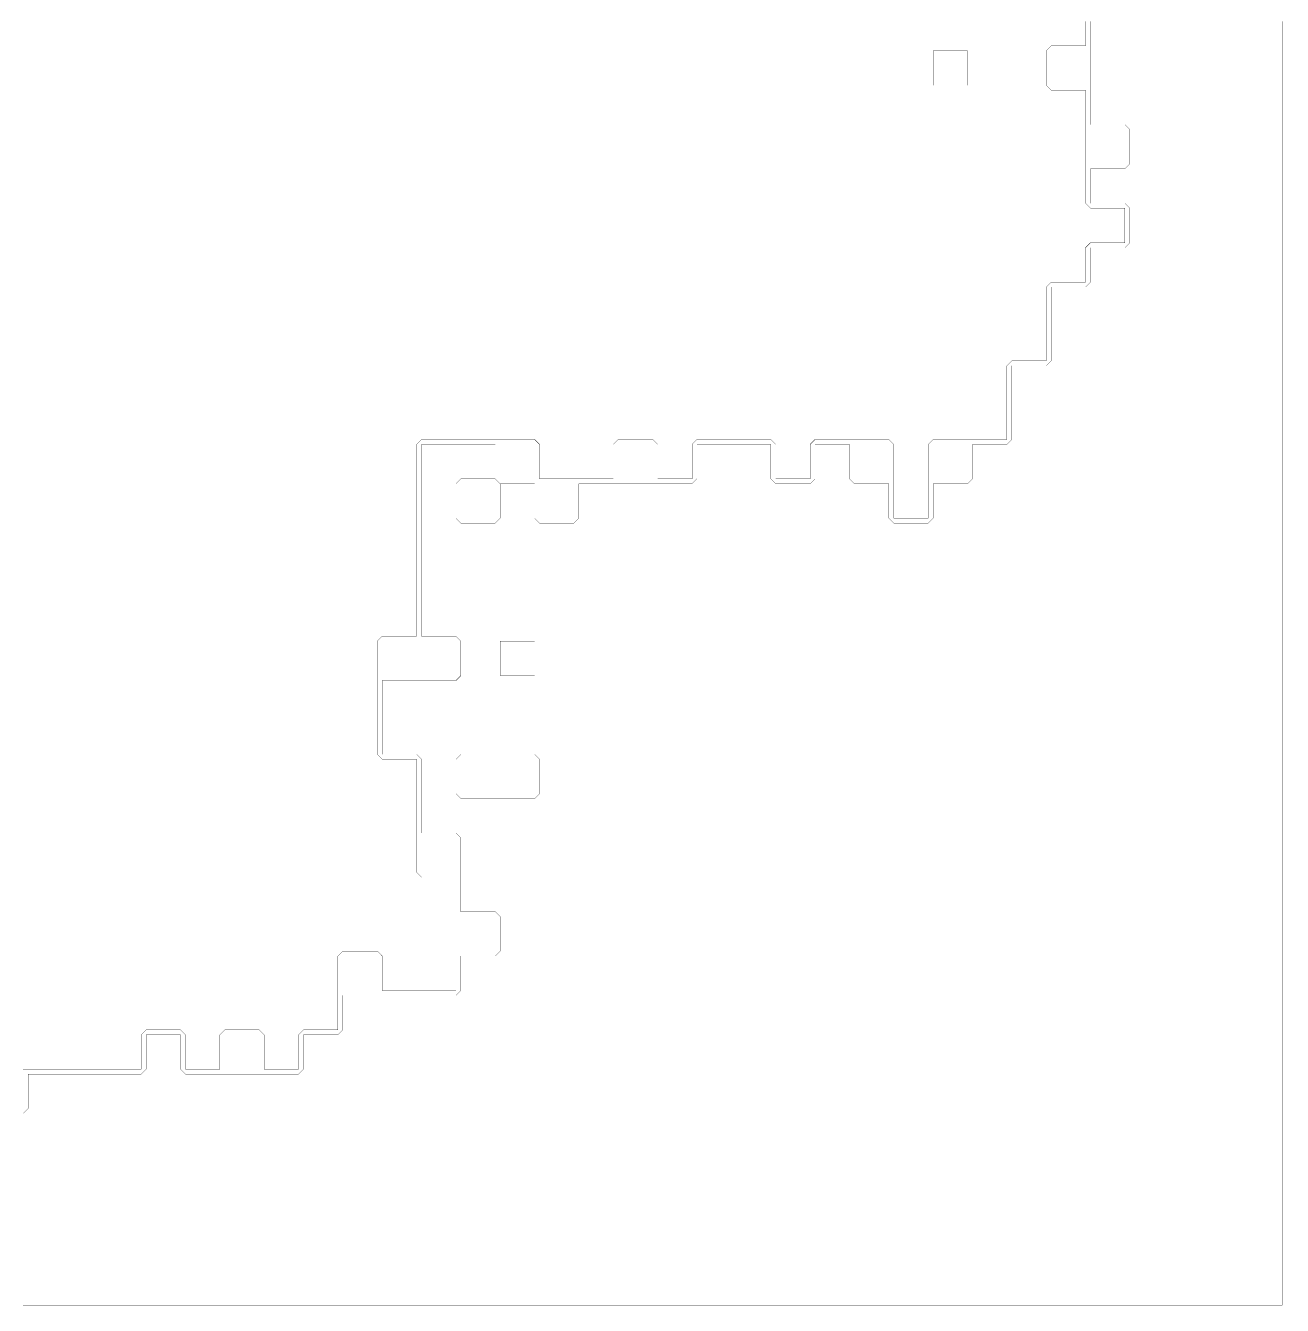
# Model space of a CAD drawing. Header units: metres. Extents: x 0 to 4990, y -4990 to 0.
# Drawn here: x 2495 to 4990, y -4990 to -2450 of the extents above; entities that cross this region are included whole.
import ezdxf

# ---------------------------------------------------------------- set-up
doc = ezdxf.new("R2010")
doc.units = ezdxf.units.M
for name, color, linetype in [('conductor', 1, 'Continuous'), ('dielectric', 8, 'Continuous'), ('substrate', 5, 'Continuous')]:
    doc.layers.add(name, color=color, linetype=linetype)

msp = doc.modelspace()

# ---------------------------------------------------------------- linework, layer by layer
at = {"layer": 'conductor', "const_width": 0.5}
msp.add_lwpolyline([(2490.234375, -4521.484375), (2500, -4521.484375), (2509.765625, -4521.484375), (2519.53125, -4521.484375), (2529.296875, -4521.484375), (2539.0625, -4521.484375), (2548.828125, -4521.484375), (2558.59375, -4521.484375), (2568.359375, -4521.484375), (2578.125, -4521.484375), (2587.890625, -4521.484375), (2597.65625, -4521.484375), (2607.421875, -4521.484375), (2617.1875, -4521.484375), (2626.953125, -4521.484375), (2636.71875, -4521.484375), (2646.484375, -4521.484375), (2656.25, -4521.484375), (2666.015625, -4521.484375), (2675.78125, -4521.484375), (2685.546875, -4521.484375), (2695.3125, -4521.484375), (2705.078125, -4521.484375), (2714.84375, -4521.484375), (2724.609375, -4521.484375), (2724.609375, -4511.71875), (2724.609375, -4501.953125), (2724.609375, -4492.1875), (2724.609375, -4482.421875), (2724.609375, -4472.65625), (2724.609375, -4462.890625), (2724.609375, -4453.125), (2734.375, -4443.359375), (2744.140625, -4443.359375), (2753.90625, -4443.359375), (2763.671875, -4443.359375), (2773.4375, -4443.359375), (2783.203125, -4443.359375), (2792.96875, -4443.359375), (2802.734375, -4443.359375), (2812.5, -4453.125), (2812.5, -4462.890625), (2812.5, -4472.65625), (2812.5, -4482.421875), (2812.5, -4492.1875), (2812.5, -4501.953125), (2812.5, -4511.71875), (2812.5, -4521.484375), (2822.265625, -4521.484375), (2832.03125, -4521.484375), (2841.796875, -4521.484375), (2851.5625, -4521.484375), (2861.328125, -4521.484375), (2871.09375, -4521.484375), (2880.859375, -4521.484375), (2880.859375, -4511.71875), (2880.859375, -4501.953125), (2880.859375, -4492.1875), (2880.859375, -4482.421875), (2880.859375, -4472.65625), (2880.859375, -4462.890625), (2880.859375, -4453.125), (2890.625, -4443.359375), (2900.390625, -4443.359375), (2910.15625, -4443.359375), (2919.921875, -4443.359375), (2929.6875, -4443.359375), (2939.453125, -4443.359375), (2949.21875, -4443.359375), (2958.984375, -4443.359375), (2968.75, -4453.125), (2968.75, -4462.890625), (2968.75, -4472.65625), (2968.75, -4482.421875), (2968.75, -4492.1875), (2968.75, -4501.953125), (2968.75, -4511.71875), (2968.75, -4521.484375), (2978.515625, -4521.484375), (2988.28125, -4521.484375), (2998.046875, -4521.484375), (3007.8125, -4521.484375), (3017.578125, -4521.484375), (3027.34375, -4521.484375), (3037.109375, -4521.484375), (3037.109375, -4511.71875), (3037.109375, -4501.953125), (3037.109375, -4492.1875), (3037.109375, -4482.421875), (3037.109375, -4472.65625), (3037.109375, -4462.890625), (3037.109375, -4453.125), (3046.875, -4443.359375), (3056.640625, -4443.359375), (3066.40625, -4443.359375), (3076.171875, -4443.359375), (3085.9375, -4443.359375), (3095.703125, -4443.359375), (3105.46875, -4443.359375), (3115.234375, -4443.359375), (3115.234375, -4433.59375), (3115.234375, -4423.828125), (3115.234375, -4414.0625), (3115.234375, -4404.296875), (3115.234375, -4394.53125), (3115.234375, -4384.765625), (3115.234375, -4375), (3115.234375, -4365.234375), (3115.234375, -4355.46875), (3115.234375, -4345.703125), (3115.234375, -4335.9375), (3115.234375, -4326.171875), (3115.234375, -4316.40625), (3115.234375, -4306.640625), (3115.234375, -4296.875), (3125, -4287.109375), (3134.765625, -4287.109375), (3144.53125, -4287.109375), (3154.296875, -4287.109375), (3164.0625, -4287.109375), (3173.828125, -4287.109375), (3183.59375, -4287.109375), (3193.359375, -4287.109375), (3203.125, -4296.875), (3203.125, -4306.640625), (3203.125, -4316.40625), (3203.125, -4326.171875), (3203.125, -4335.9375), (3203.125, -4345.703125), (3203.125, -4355.46875), (3203.125, -4365.234375), (3212.890625, -4365.234375), (3222.65625, -4365.234375), (3232.421875, -4365.234375), (3242.1875, -4365.234375), (3251.953125, -4365.234375), (3261.71875, -4365.234375), (3271.484375, -4365.234375), (3281.25, -4365.234375), (3291.015625, -4365.234375), (3300.78125, -4365.234375), (3310.546875, -4365.234375), (3320.3125, -4365.234375), (3330.078125, -4365.234375), (3339.84375, -4365.234375), (3349.609375, -4365.234375), (3349.609375, -4355.46875), (3349.609375, -4345.703125), (3349.609375, -4335.9375), (3349.609375, -4326.171875), (3349.609375, -4316.40625), (3349.609375, -4306.640625), (3349.609375, -4296.875), (3349.609375, -4287.109375), (3349.609375, -4277.34375), (3349.609375, -4267.578125), (3349.609375, -4257.8125), (3349.609375, -4248.046875), (3349.609375, -4238.28125), (3349.609375, -4228.515625), (3349.609375, -4218.75), (3349.609375, -4208.984375), (3349.609375, -4199.21875), (3349.609375, -4189.453125), (3349.609375, -4179.6875), (3349.609375, -4169.921875), (3349.609375, -4160.15625), (3349.609375, -4150.390625), (3349.609375, -4140.625), (3339.84375, -4140.625), (3330.078125, -4140.625), (3320.3125, -4140.625), (3310.546875, -4140.625), (3300.78125, -4140.625), (3291.015625, -4140.625), (3281.25, -4140.625), (3271.484375, -4130.859375), (3271.484375, -4121.09375), (3271.484375, -4111.328125), (3271.484375, -4101.5625), (3271.484375, -4091.796875), (3271.484375, -4082.03125), (3271.484375, -4072.265625), (3271.484375, -4062.5), (3271.484375, -4052.734375), (3271.484375, -4042.96875), (3271.484375, -4033.203125), (3271.484375, -4023.4375), (3271.484375, -4013.671875), (3271.484375, -4003.90625), (3271.484375, -3994.140625), (3271.484375, -3984.375), (3271.484375, -3974.609375), (3271.484375, -3964.84375), (3271.484375, -3955.078125), (3271.484375, -3945.3125), (3271.484375, -3935.546875), (3271.484375, -3925.78125), (3271.484375, -3916.015625), (3271.484375, -3906.25), (3261.71875, -3906.25), (3251.953125, -3906.25), (3242.1875, -3906.25), (3232.421875, -3906.25), (3222.65625, -3906.25), (3212.890625, -3906.25), (3203.125, -3906.25), (3193.359375, -3896.484375), (3193.359375, -3886.71875), (3193.359375, -3876.953125), (3193.359375, -3867.1875), (3193.359375, -3857.421875), (3193.359375, -3847.65625), (3193.359375, -3837.890625), (3193.359375, -3828.125), (3193.359375, -3818.359375), (3193.359375, -3808.59375), (3193.359375, -3798.828125), (3193.359375, -3789.0625), (3193.359375, -3779.296875), (3193.359375, -3769.53125), (3193.359375, -3759.765625), (3193.359375, -3750), (3193.359375, -3740.234375), (3193.359375, -3730.46875), (3193.359375, -3720.703125), (3193.359375, -3710.9375), (3193.359375, -3701.171875), (3193.359375, -3691.40625), (3193.359375, -3681.640625), (3193.359375, -3671.875), (3203.125, -3662.109375), (3212.890625, -3662.109375), (3222.65625, -3662.109375), (3232.421875, -3662.109375), (3242.1875, -3662.109375), (3251.953125, -3662.109375), (3261.71875, -3662.109375), (3271.484375, -3662.109375), (3271.484375, -3652.34375), (3271.484375, -3642.578125), (3271.484375, -3632.8125), (3271.484375, -3623.046875), (3271.484375, -3613.28125), (3271.484375, -3603.515625), (3271.484375, -3593.75), (3271.484375, -3583.984375), (3271.484375, -3574.21875), (3271.484375, -3564.453125), (3271.484375, -3554.6875), (3271.484375, -3544.921875), (3271.484375, -3535.15625), (3271.484375, -3525.390625), (3271.484375, -3515.625), (3271.484375, -3505.859375), (3271.484375, -3496.09375), (3271.484375, -3486.328125), (3271.484375, -3476.5625), (3271.484375, -3466.796875), (3271.484375, -3457.03125), (3271.484375, -3447.265625), (3271.484375, -3437.5), (3271.484375, -3427.734375), (3271.484375, -3417.96875), (3271.484375, -3408.203125), (3271.484375, -3398.4375), (3271.484375, -3388.671875), (3271.484375, -3378.90625), (3271.484375, -3369.140625), (3271.484375, -3359.375), (3271.484375, -3349.609375), (3271.484375, -3339.84375), (3271.484375, -3330.078125), (3271.484375, -3320.3125), (3271.484375, -3310.546875), (3271.484375, -3300.78125), (3271.484375, -3291.015625), (3271.484375, -3281.25), (3281.25, -3271.484375), (3291.015625, -3271.484375), (3300.78125, -3271.484375), (3310.546875, -3271.484375), (3320.3125, -3271.484375), (3330.078125, -3271.484375), (3339.84375, -3271.484375), (3349.609375, -3271.484375), (3359.375, -3271.484375), (3369.140625, -3271.484375), (3378.90625, -3271.484375), (3388.671875, -3271.484375), (3398.4375, -3271.484375), (3408.203125, -3271.484375), (3417.96875, -3271.484375), (3427.734375, -3271.484375), (3437.5, -3271.484375), (3447.265625, -3271.484375), (3457.03125, -3271.484375), (3466.796875, -3271.484375), (3476.5625, -3271.484375), (3486.328125, -3271.484375), (3496.09375, -3271.484375), (3505.859375, -3271.484375), (3515.625, -3281.25), (3515.625, -3291.015625), (3515.625, -3300.78125), (3515.625, -3310.546875), (3515.625, -3320.3125), (3515.625, -3330.078125), (3515.625, -3339.84375), (3515.625, -3349.609375), (3525.390625, -3349.609375), (3535.15625, -3349.609375), (3544.921875, -3349.609375), (3554.6875, -3349.609375), (3564.453125, -3349.609375), (3574.21875, -3349.609375), (3583.984375, -3349.609375), (3593.75, -3349.609375), (3603.515625, -3349.609375), (3613.28125, -3349.609375), (3623.046875, -3349.609375), (3632.8125, -3349.609375), (3642.578125, -3349.609375), (3652.34375, -3349.609375), (3662.109375, -3349.609375), (3662.109375, -3339.84375), (3662.109375, -3330.078125), (3662.109375, -3320.3125), (3662.109375, -3310.546875), (3662.109375, -3300.78125), (3662.109375, -3291.015625), (3662.109375, -3281.25), (3671.875, -3271.484375), (3681.640625, -3271.484375), (3691.40625, -3271.484375), (3701.171875, -3271.484375), (3710.9375, -3271.484375), (3720.703125, -3271.484375), (3730.46875, -3271.484375), (3740.234375, -3271.484375), (3750, -3281.25), (3750, -3291.015625), (3750, -3300.78125), (3750, -3310.546875), (3750, -3320.3125), (3750, -3330.078125), (3750, -3339.84375), (3750, -3349.609375), (3759.765625, -3349.609375), (3769.53125, -3349.609375), (3779.296875, -3349.609375), (3789.0625, -3349.609375), (3798.828125, -3349.609375), (3808.59375, -3349.609375), (3818.359375, -3349.609375), (3818.359375, -3339.84375), (3818.359375, -3330.078125), (3818.359375, -3320.3125), (3818.359375, -3310.546875), (3818.359375, -3300.78125), (3818.359375, -3291.015625), (3818.359375, -3281.25), (3828.125, -3271.484375), (3837.890625, -3271.484375), (3847.65625, -3271.484375), (3857.421875, -3271.484375), (3867.1875, -3271.484375), (3876.953125, -3271.484375), (3886.71875, -3271.484375), (3896.484375, -3271.484375), (3906.25, -3271.484375), (3916.015625, -3271.484375), (3925.78125, -3271.484375), (3935.546875, -3271.484375), (3945.3125, -3271.484375), (3955.078125, -3271.484375), (3964.84375, -3271.484375), (3974.609375, -3271.484375), (3984.375, -3281.25), (3984.375, -3291.015625), (3984.375, -3300.78125), (3984.375, -3310.546875), (3984.375, -3320.3125), (3984.375, -3330.078125), (3984.375, -3339.84375), (3984.375, -3349.609375), (3994.140625, -3349.609375), (4003.90625, -3349.609375), (4013.671875, -3349.609375), (4023.4375, -3349.609375), (4033.203125, -3349.609375), (4042.96875, -3349.609375), (4052.734375, -3349.609375), (4052.734375, -3339.84375), (4052.734375, -3330.078125), (4052.734375, -3320.3125), (4052.734375, -3310.546875), (4052.734375, -3300.78125), (4052.734375, -3291.015625), (4052.734375, -3281.25), (4062.5, -3271.484375), (4072.265625, -3271.484375), (4082.03125, -3271.484375), (4091.796875, -3271.484375), (4101.5625, -3271.484375), (4111.328125, -3271.484375), (4121.09375, -3271.484375), (4130.859375, -3271.484375), (4140.625, -3271.484375), (4150.390625, -3271.484375), (4160.15625, -3271.484375), (4169.921875, -3271.484375), (4179.6875, -3271.484375), (4189.453125, -3271.484375), (4199.21875, -3271.484375), (4208.984375, -3271.484375), (4218.75, -3281.25), (4218.75, -3291.015625), (4218.75, -3300.78125), (4218.75, -3310.546875), (4218.75, -3320.3125), (4218.75, -3330.078125), (4218.75, -3339.84375), (4218.75, -3349.609375), (4218.75, -3359.375), (4218.75, -3369.140625), (4218.75, -3378.90625), (4218.75, -3388.671875), (4218.75, -3398.4375), (4218.75, -3408.203125), (4218.75, -3417.96875), (4218.75, -3427.734375), (4228.515625, -3427.734375), (4238.28125, -3427.734375), (4248.046875, -3427.734375), (4257.8125, -3427.734375), (4267.578125, -3427.734375), (4277.34375, -3427.734375), (4287.109375, -3427.734375), (4287.109375, -3417.96875), (4287.109375, -3408.203125), (4287.109375, -3398.4375), (4287.109375, -3388.671875), (4287.109375, -3378.90625), (4287.109375, -3369.140625), (4287.109375, -3359.375), (4287.109375, -3349.609375), (4287.109375, -3339.84375), (4287.109375, -3330.078125), (4287.109375, -3320.3125), (4287.109375, -3310.546875), (4287.109375, -3300.78125), (4287.109375, -3291.015625), (4287.109375, -3281.25), (4296.875, -3271.484375), (4306.640625, -3271.484375), (4316.40625, -3271.484375), (4326.171875, -3271.484375), (4335.9375, -3271.484375), (4345.703125, -3271.484375), (4355.46875, -3271.484375), (4365.234375, -3271.484375), (4375, -3271.484375), (4384.765625, -3271.484375), (4394.53125, -3271.484375), (4404.296875, -3271.484375), (4414.0625, -3271.484375), (4423.828125, -3271.484375), (4433.59375, -3271.484375), (4443.359375, -3271.484375), (4443.359375, -3261.71875), (4443.359375, -3251.953125), (4443.359375, -3242.1875), (4443.359375, -3232.421875), (4443.359375, -3222.65625), (4443.359375, -3212.890625), (4443.359375, -3203.125), (4443.359375, -3193.359375), (4443.359375, -3183.59375), (4443.359375, -3173.828125), (4443.359375, -3164.0625), (4443.359375, -3154.296875), (4443.359375, -3144.53125), (4443.359375, -3134.765625), (4443.359375, -3125), (4453.125, -3115.234375), (4462.890625, -3115.234375), (4472.65625, -3115.234375), (4482.421875, -3115.234375), (4492.1875, -3115.234375), (4501.953125, -3115.234375), (4511.71875, -3115.234375), (4521.484375, -3115.234375), (4521.484375, -3105.46875), (4521.484375, -3095.703125), (4521.484375, -3085.9375), (4521.484375, -3076.171875), (4521.484375, -3066.40625), (4521.484375, -3056.640625), (4521.484375, -3046.875), (4521.484375, -3037.109375), (4521.484375, -3027.34375), (4521.484375, -3017.578125), (4521.484375, -3007.8125), (4521.484375, -2998.046875), (4521.484375, -2988.28125), (4521.484375, -2978.515625), (4521.484375, -2968.75), (4531.25, -2958.984375), (4541.015625, -2958.984375), (4550.78125, -2958.984375), (4560.546875, -2958.984375), (4570.3125, -2958.984375), (4580.078125, -2958.984375), (4589.84375, -2958.984375), (4599.609375, -2958.984375), (4599.609375, -2949.21875), (4599.609375, -2939.453125), (4599.609375, -2929.6875), (4599.609375, -2919.921875), (4599.609375, -2910.15625), (4599.609375, -2900.390625), (4599.609375, -2890.625), (4609.375, -2880.859375), (4619.140625, -2880.859375), (4628.90625, -2880.859375), (4638.671875, -2880.859375), (4648.4375, -2880.859375), (4658.203125, -2880.859375), (4667.96875, -2880.859375), (4677.734375, -2880.859375), (4677.734375, -2871.09375), (4677.734375, -2861.328125), (4677.734375, -2851.5625), (4677.734375, -2841.796875), (4677.734375, -2832.03125), (4677.734375, -2822.265625), (4677.734375, -2812.5), (4667.96875, -2812.5), (4658.203125, -2812.5), (4648.4375, -2812.5), (4638.671875, -2812.5), (4628.90625, -2812.5), (4619.140625, -2812.5), (4609.375, -2812.5), (4599.609375, -2802.734375), (4599.609375, -2792.96875), (4599.609375, -2783.203125), (4599.609375, -2773.4375), (4599.609375, -2763.671875), (4599.609375, -2753.90625), (4599.609375, -2744.140625), (4599.609375, -2734.375), (4599.609375, -2724.609375), (4599.609375, -2714.84375), (4599.609375, -2705.078125), (4599.609375, -2695.3125), (4599.609375, -2685.546875), (4599.609375, -2675.78125), (4599.609375, -2666.015625), (4599.609375, -2656.25), (4599.609375, -2646.484375), (4599.609375, -2636.71875), (4599.609375, -2626.953125), (4599.609375, -2617.1875), (4599.609375, -2607.421875), (4599.609375, -2597.65625), (4599.609375, -2587.890625), (4599.609375, -2578.125), (4589.84375, -2578.125), (4580.078125, -2578.125), (4570.3125, -2578.125), (4560.546875, -2578.125), (4550.78125, -2578.125), (4541.015625, -2578.125), (4531.25, -2578.125), (4521.484375, -2568.359375), (4521.484375, -2558.59375), (4521.484375, -2548.828125), (4521.484375, -2539.0625), (4521.484375, -2529.296875), (4521.484375, -2519.53125), (4521.484375, -2509.765625), (4521.484375, -2500), (4531.25, -2490.234375), (4541.015625, -2490.234375), (4550.78125, -2490.234375), (4560.546875, -2490.234375), (4570.3125, -2490.234375), (4580.078125, -2490.234375), (4589.84375, -2490.234375), (4599.609375, -2490.234375), (4599.609375, -2480.46875), (4599.609375, -2470.703125), (4599.609375, -2460.9375), (4599.609375, -2451.171875), (4599.609375, -2441.40625)], dxfattribs=at)
at = {"layer": 'dielectric', "const_width": 0.5}
msp.add_lwpolyline([(3437.5, -3671.875), (3437.5, -3681.640625), (3437.5, -3691.40625), (3437.5, -3701.171875), (3437.5, -3710.9375), (3437.5, -3720.703125), (3437.5, -3730.46875), (3437.5, -3740.234375), (3447.265625, -3740.234375), (3457.03125, -3740.234375), (3466.796875, -3740.234375), (3476.5625, -3740.234375), (3486.328125, -3740.234375), (3496.09375, -3740.234375), (3505.859375, -3740.234375), (3505.859375, -3730.46875), (3505.859375, -3720.703125), (3505.859375, -3710.9375), (3505.859375, -3701.171875), (3505.859375, -3691.40625), (3505.859375, -3681.640625), (3505.859375, -3671.875), (3496.09375, -3671.875), (3486.328125, -3671.875), (3476.5625, -3671.875), (3466.796875, -3671.875), (3457.03125, -3671.875), (3447.265625, -3671.875)], close=True, dxfattribs=at)
at = {"layer": 'substrate', "const_width": 0.5}
for points in [[(2490.234375, -4990.234375), (2500, -4990.234375), (2509.765625, -4990.234375), (2519.53125, -4990.234375), (2529.296875, -4990.234375), (2539.0625, -4990.234375), (2548.828125, -4990.234375), (2558.59375, -4990.234375), (2568.359375, -4990.234375), (2578.125, -4990.234375), (2587.890625, -4990.234375), (2597.65625, -4990.234375), (2607.421875, -4990.234375), (2617.1875, -4990.234375), (2626.953125, -4990.234375), (2636.71875, -4990.234375), (2646.484375, -4990.234375), (2656.25, -4990.234375), (2666.015625, -4990.234375), (2675.78125, -4990.234375), (2685.546875, -4990.234375), (2695.3125, -4990.234375), (2705.078125, -4990.234375), (2714.84375, -4990.234375), (2724.609375, -4990.234375), (2734.375, -4990.234375), (2744.140625, -4990.234375), (2753.90625, -4990.234375), (2763.671875, -4990.234375), (2773.4375, -4990.234375), (2783.203125, -4990.234375), (2792.96875, -4990.234375), (2802.734375, -4990.234375), (2812.5, -4990.234375), (2822.265625, -4990.234375), (2832.03125, -4990.234375), (2841.796875, -4990.234375), (2851.5625, -4990.234375), (2861.328125, -4990.234375), (2871.09375, -4990.234375), (2880.859375, -4990.234375), (2890.625, -4990.234375), (2900.390625, -4990.234375), (2910.15625, -4990.234375), (2919.921875, -4990.234375), (2929.6875, -4990.234375), (2939.453125, -4990.234375), (2949.21875, -4990.234375), (2958.984375, -4990.234375), (2968.75, -4990.234375), (2978.515625, -4990.234375), (2988.28125, -4990.234375), (2998.046875, -4990.234375), (3007.8125, -4990.234375), (3017.578125, -4990.234375), (3027.34375, -4990.234375), (3037.109375, -4990.234375), (3046.875, -4990.234375), (3056.640625, -4990.234375), (3066.40625, -4990.234375), (3076.171875, -4990.234375), (3085.9375, -4990.234375), (3095.703125, -4990.234375), (3105.46875, -4990.234375), (3115.234375, -4990.234375), (3125, -4990.234375), (3134.765625, -4990.234375), (3144.53125, -4990.234375), (3154.296875, -4990.234375), (3164.0625, -4990.234375), (3173.828125, -4990.234375), (3183.59375, -4990.234375), (3193.359375, -4990.234375), (3203.125, -4990.234375), (3212.890625, -4990.234375), (3222.65625, -4990.234375), (3232.421875, -4990.234375), (3242.1875, -4990.234375), (3251.953125, -4990.234375), (3261.71875, -4990.234375), (3271.484375, -4990.234375), (3281.25, -4990.234375), (3291.015625, -4990.234375), (3300.78125, -4990.234375), (3310.546875, -4990.234375), (3320.3125, -4990.234375), (3330.078125, -4990.234375), (3339.84375, -4990.234375), (3349.609375, -4990.234375), (3359.375, -4990.234375), (3369.140625, -4990.234375), (3378.90625, -4990.234375), (3388.671875, -4990.234375), (3398.4375, -4990.234375), (3408.203125, -4990.234375), (3417.96875, -4990.234375), (3427.734375, -4990.234375), (3437.5, -4990.234375), (3447.265625, -4990.234375), (3457.03125, -4990.234375), (3466.796875, -4990.234375), (3476.5625, -4990.234375), (3486.328125, -4990.234375), (3496.09375, -4990.234375), (3505.859375, -4990.234375), (3515.625, -4990.234375), (3525.390625, -4990.234375), (3535.15625, -4990.234375), (3544.921875, -4990.234375), (3554.6875, -4990.234375), (3564.453125, -4990.234375), (3574.21875, -4990.234375), (3583.984375, -4990.234375), (3593.75, -4990.234375), (3603.515625, -4990.234375), (3613.28125, -4990.234375), (3623.046875, -4990.234375), (3632.8125, -4990.234375), (3642.578125, -4990.234375), (3652.34375, -4990.234375), (3662.109375, -4990.234375), (3671.875, -4990.234375), (3681.640625, -4990.234375), (3691.40625, -4990.234375), (3701.171875, -4990.234375), (3710.9375, -4990.234375), (3720.703125, -4990.234375), (3730.46875, -4990.234375), (3740.234375, -4990.234375), (3750, -4990.234375), (3759.765625, -4990.234375), (3769.53125, -4990.234375), (3779.296875, -4990.234375), (3789.0625, -4990.234375), (3798.828125, -4990.234375), (3808.59375, -4990.234375), (3818.359375, -4990.234375), (3828.125, -4990.234375), (3837.890625, -4990.234375), (3847.65625, -4990.234375), (3857.421875, -4990.234375), (3867.1875, -4990.234375), (3876.953125, -4990.234375), (3886.71875, -4990.234375), (3896.484375, -4990.234375), (3906.25, -4990.234375), (3916.015625, -4990.234375), (3925.78125, -4990.234375), (3935.546875, -4990.234375), (3945.3125, -4990.234375), (3955.078125, -4990.234375), (3964.84375, -4990.234375), (3974.609375, -4990.234375), (3984.375, -4990.234375), (3994.140625, -4990.234375), (4003.90625, -4990.234375), (4013.671875, -4990.234375), (4023.4375, -4990.234375), (4033.203125, -4990.234375), (4042.96875, -4990.234375), (4052.734375, -4990.234375), (4062.5, -4990.234375), (4072.265625, -4990.234375), (4082.03125, -4990.234375), (4091.796875, -4990.234375), (4101.5625, -4990.234375), (4111.328125, -4990.234375), (4121.09375, -4990.234375), (4130.859375, -4990.234375), (4140.625, -4990.234375), (4150.390625, -4990.234375), (4160.15625, -4990.234375), (4169.921875, -4990.234375), (4179.6875, -4990.234375), (4189.453125, -4990.234375), (4199.21875, -4990.234375), (4208.984375, -4990.234375), (4218.75, -4990.234375), (4228.515625, -4990.234375), (4238.28125, -4990.234375), (4248.046875, -4990.234375), (4257.8125, -4990.234375), (4267.578125, -4990.234375), (4277.34375, -4990.234375), (4287.109375, -4990.234375), (4296.875, -4990.234375), (4306.640625, -4990.234375), (4316.40625, -4990.234375), (4326.171875, -4990.234375), (4335.9375, -4990.234375), (4345.703125, -4990.234375), (4355.46875, -4990.234375), (4365.234375, -4990.234375), (4375, -4990.234375), (4384.765625, -4990.234375), (4394.53125, -4990.234375), (4404.296875, -4990.234375), (4414.0625, -4990.234375), (4423.828125, -4990.234375), (4433.59375, -4990.234375), (4443.359375, -4990.234375), (4453.125, -4990.234375), (4462.890625, -4990.234375), (4472.65625, -4990.234375), (4482.421875, -4990.234375), (4492.1875, -4990.234375), (4501.953125, -4990.234375), (4511.71875, -4990.234375), (4521.484375, -4990.234375), (4531.25, -4990.234375), (4541.015625, -4990.234375), (4550.78125, -4990.234375), (4560.546875, -4990.234375), (4570.3125, -4990.234375), (4580.078125, -4990.234375), (4589.84375, -4990.234375), (4599.609375, -4990.234375), (4609.375, -4990.234375), (4619.140625, -4990.234375), (4628.90625, -4990.234375), (4638.671875, -4990.234375), (4648.4375, -4990.234375), (4658.203125, -4990.234375), (4667.96875, -4990.234375), (4677.734375, -4990.234375), (4687.5, -4990.234375), (4697.265625, -4990.234375), (4707.03125, -4990.234375), (4716.796875, -4990.234375), (4726.5625, -4990.234375), (4736.328125, -4990.234375), (4746.09375, -4990.234375), (4755.859375, -4990.234375), (4765.625, -4990.234375), (4775.390625, -4990.234375), (4785.15625, -4990.234375), (4794.921875, -4990.234375), (4804.6875, -4990.234375), (4814.453125, -4990.234375), (4824.21875, -4990.234375), (4833.984375, -4990.234375), (4843.75, -4990.234375), (4853.515625, -4990.234375), (4863.28125, -4990.234375), (4873.046875, -4990.234375), (4882.8125, -4990.234375), (4892.578125, -4990.234375), (4902.34375, -4990.234375), (4912.109375, -4990.234375), (4921.875, -4990.234375), (4931.640625, -4990.234375), (4941.40625, -4990.234375), (4951.171875, -4990.234375), (4960.9375, -4990.234375), (4970.703125, -4990.234375), (4980.46875, -4990.234375), (4990.234375, -4990.234375), (4990.234375, -4980.46875), (4990.234375, -4970.703125), (4990.234375, -4960.9375), (4990.234375, -4951.171875), (4990.234375, -4941.40625), (4990.234375, -4931.640625), (4990.234375, -4921.875), (4990.234375, -4912.109375), (4990.234375, -4902.34375), (4990.234375, -4892.578125), (4990.234375, -4882.8125), (4990.234375, -4873.046875), (4990.234375, -4863.28125), (4990.234375, -4853.515625), (4990.234375, -4843.75), (4990.234375, -4833.984375), (4990.234375, -4824.21875), (4990.234375, -4814.453125), (4990.234375, -4804.6875), (4990.234375, -4794.921875), (4990.234375, -4785.15625), (4990.234375, -4775.390625), (4990.234375, -4765.625), (4990.234375, -4755.859375), (4990.234375, -4746.09375), (4990.234375, -4736.328125), (4990.234375, -4726.5625), (4990.234375, -4716.796875), (4990.234375, -4707.03125), (4990.234375, -4697.265625), (4990.234375, -4687.5), (4990.234375, -4677.734375), (4990.234375, -4667.96875), (4990.234375, -4658.203125), (4990.234375, -4648.4375), (4990.234375, -4638.671875), (4990.234375, -4628.90625), (4990.234375, -4619.140625), (4990.234375, -4609.375), (4990.234375, -4599.609375), (4990.234375, -4589.84375), (4990.234375, -4580.078125), (4990.234375, -4570.3125), (4990.234375, -4560.546875), (4990.234375, -4550.78125), (4990.234375, -4541.015625), (4990.234375, -4531.25), (4990.234375, -4521.484375), (4990.234375, -4511.71875), (4990.234375, -4501.953125), (4990.234375, -4492.1875), (4990.234375, -4482.421875), (4990.234375, -4472.65625), (4990.234375, -4462.890625), (4990.234375, -4453.125), (4990.234375, -4443.359375), (4990.234375, -4433.59375), (4990.234375, -4423.828125), (4990.234375, -4414.0625), (4990.234375, -4404.296875), (4990.234375, -4394.53125), (4990.234375, -4384.765625), (4990.234375, -4375), (4990.234375, -4365.234375), (4990.234375, -4355.46875), (4990.234375, -4345.703125), (4990.234375, -4335.9375), (4990.234375, -4326.171875), (4990.234375, -4316.40625), (4990.234375, -4306.640625), (4990.234375, -4296.875), (4990.234375, -4287.109375), (4990.234375, -4277.34375), (4990.234375, -4267.578125), (4990.234375, -4257.8125), (4990.234375, -4248.046875), (4990.234375, -4238.28125), (4990.234375, -4228.515625), (4990.234375, -4218.75), (4990.234375, -4208.984375), (4990.234375, -4199.21875), (4990.234375, -4189.453125), (4990.234375, -4179.6875), (4990.234375, -4169.921875), (4990.234375, -4160.15625), (4990.234375, -4150.390625), (4990.234375, -4140.625), (4990.234375, -4130.859375), (4990.234375, -4121.09375), (4990.234375, -4111.328125), (4990.234375, -4101.5625), (4990.234375, -4091.796875), (4990.234375, -4082.03125), (4990.234375, -4072.265625), (4990.234375, -4062.5), (4990.234375, -4052.734375), (4990.234375, -4042.96875), (4990.234375, -4033.203125), (4990.234375, -4023.4375), (4990.234375, -4013.671875), (4990.234375, -4003.90625), (4990.234375, -3994.140625), (4990.234375, -3984.375), (4990.234375, -3974.609375), (4990.234375, -3964.84375), (4990.234375, -3955.078125), (4990.234375, -3945.3125), (4990.234375, -3935.546875), (4990.234375, -3925.78125), (4990.234375, -3916.015625), (4990.234375, -3906.25), (4990.234375, -3896.484375), (4990.234375, -3886.71875), (4990.234375, -3876.953125), (4990.234375, -3867.1875), (4990.234375, -3857.421875), (4990.234375, -3847.65625), (4990.234375, -3837.890625), (4990.234375, -3828.125), (4990.234375, -3818.359375), (4990.234375, -3808.59375), (4990.234375, -3798.828125), (4990.234375, -3789.0625), (4990.234375, -3779.296875), (4990.234375, -3769.53125), (4990.234375, -3759.765625), (4990.234375, -3750), (4990.234375, -3740.234375), (4990.234375, -3730.46875), (4990.234375, -3720.703125), (4990.234375, -3710.9375), (4990.234375, -3701.171875), (4990.234375, -3691.40625), (4990.234375, -3681.640625), (4990.234375, -3671.875), (4990.234375, -3662.109375), (4990.234375, -3652.34375), (4990.234375, -3642.578125), (4990.234375, -3632.8125), (4990.234375, -3623.046875), (4990.234375, -3613.28125), (4990.234375, -3603.515625), (4990.234375, -3593.75), (4990.234375, -3583.984375), (4990.234375, -3574.21875), (4990.234375, -3564.453125), (4990.234375, -3554.6875), (4990.234375, -3544.921875), (4990.234375, -3535.15625), (4990.234375, -3525.390625), (4990.234375, -3515.625), (4990.234375, -3505.859375), (4990.234375, -3496.09375), (4990.234375, -3486.328125), (4990.234375, -3476.5625), (4990.234375, -3466.796875), (4990.234375, -3457.03125), (4990.234375, -3447.265625), (4990.234375, -3437.5), (4990.234375, -3427.734375), (4990.234375, -3417.96875), (4990.234375, -3408.203125), (4990.234375, -3398.4375), (4990.234375, -3388.671875), (4990.234375, -3378.90625), (4990.234375, -3369.140625), (4990.234375, -3359.375), (4990.234375, -3349.609375), (4990.234375, -3339.84375), (4990.234375, -3330.078125), (4990.234375, -3320.3125), (4990.234375, -3310.546875), (4990.234375, -3300.78125), (4990.234375, -3291.015625), (4990.234375, -3281.25), (4990.234375, -3271.484375), (4990.234375, -3261.71875), (4990.234375, -3251.953125), (4990.234375, -3242.1875), (4990.234375, -3232.421875), (4990.234375, -3222.65625), (4990.234375, -3212.890625), (4990.234375, -3203.125), (4990.234375, -3193.359375), (4990.234375, -3183.59375), (4990.234375, -3173.828125), (4990.234375, -3164.0625), (4990.234375, -3154.296875), (4990.234375, -3144.53125), (4990.234375, -3134.765625), (4990.234375, -3125), (4990.234375, -3115.234375), (4990.234375, -3105.46875), (4990.234375, -3095.703125), (4990.234375, -3085.9375), (4990.234375, -3076.171875), (4990.234375, -3066.40625), (4990.234375, -3056.640625), (4990.234375, -3046.875), (4990.234375, -3037.109375), (4990.234375, -3027.34375), (4990.234375, -3017.578125), (4990.234375, -3007.8125), (4990.234375, -2998.046875), (4990.234375, -2988.28125), (4990.234375, -2978.515625), (4990.234375, -2968.75), (4990.234375, -2958.984375), (4990.234375, -2949.21875), (4990.234375, -2939.453125), (4990.234375, -2929.6875), (4990.234375, -2919.921875), (4990.234375, -2910.15625), (4990.234375, -2900.390625), (4990.234375, -2890.625), (4990.234375, -2880.859375), (4990.234375, -2871.09375), (4990.234375, -2861.328125), (4990.234375, -2851.5625), (4990.234375, -2841.796875), (4990.234375, -2832.03125), (4990.234375, -2822.265625), (4990.234375, -2812.5), (4990.234375, -2802.734375), (4990.234375, -2792.96875), (4990.234375, -2783.203125), (4990.234375, -2773.4375), (4990.234375, -2763.671875), (4990.234375, -2753.90625), (4990.234375, -2744.140625), (4990.234375, -2734.375), (4990.234375, -2724.609375), (4990.234375, -2714.84375), (4990.234375, -2705.078125), (4990.234375, -2695.3125), (4990.234375, -2685.546875), (4990.234375, -2675.78125), (4990.234375, -2666.015625), (4990.234375, -2656.25), (4990.234375, -2646.484375), (4990.234375, -2636.71875), (4990.234375, -2626.953125), (4990.234375, -2617.1875), (4990.234375, -2607.421875), (4990.234375, -2597.65625), (4990.234375, -2587.890625), (4990.234375, -2578.125), (4990.234375, -2568.359375), (4990.234375, -2558.59375), (4990.234375, -2548.828125), (4990.234375, -2539.0625), (4990.234375, -2529.296875), (4990.234375, -2519.53125), (4990.234375, -2509.765625), (4990.234375, -2500), (4990.234375, -2490.234375), (4990.234375, -2480.46875), (4990.234375, -2470.703125), (4990.234375, -2460.9375), (4990.234375, -2451.171875), (4990.234375, -2441.40625)], [(4609.375, -2441.40625), (4609.375, -2451.171875), (4609.375, -2460.9375), (4609.375, -2470.703125), (4609.375, -2480.46875), (4609.375, -2490.234375), (4609.375, -2500), (4609.375, -2509.765625), (4609.375, -2519.53125), (4609.375, -2529.296875), (4609.375, -2539.0625), (4609.375, -2548.828125), (4609.375, -2558.59375), (4609.375, -2568.359375), (4609.375, -2578.125), (4609.375, -2587.890625), (4609.375, -2597.65625), (4609.375, -2607.421875), (4609.375, -2617.1875), (4609.375, -2626.953125), (4609.375, -2636.71875), (4609.375, -2646.484375), (4619.140625, -2646.484375), (4628.90625, -2646.484375), (4638.671875, -2646.484375), (4648.4375, -2646.484375), (4658.203125, -2646.484375), (4667.96875, -2646.484375), (4677.734375, -2646.484375), (4687.5, -2656.25), (4687.5, -2666.015625), (4687.5, -2675.78125), (4687.5, -2685.546875), (4687.5, -2695.3125), (4687.5, -2705.078125), (4687.5, -2714.84375), (4687.5, -2724.609375), (4677.734375, -2734.375), (4667.96875, -2734.375), (4658.203125, -2734.375), (4648.4375, -2734.375), (4638.671875, -2734.375), (4628.90625, -2734.375), (4619.140625, -2734.375), (4609.375, -2734.375), (4609.375, -2744.140625), (4609.375, -2753.90625), (4609.375, -2763.671875), (4609.375, -2773.4375), (4609.375, -2783.203125), (4609.375, -2792.96875), (4609.375, -2802.734375), (4619.140625, -2802.734375), (4628.90625, -2802.734375), (4638.671875, -2802.734375), (4648.4375, -2802.734375), (4658.203125, -2802.734375), (4667.96875, -2802.734375), (4677.734375, -2802.734375), (4687.5, -2812.5), (4687.5, -2822.265625), (4687.5, -2832.03125), (4687.5, -2841.796875), (4687.5, -2851.5625), (4687.5, -2861.328125), (4687.5, -2871.09375), (4687.5, -2880.859375), (4677.734375, -2890.625), (4667.96875, -2890.625), (4658.203125, -2890.625), (4648.4375, -2890.625), (4638.671875, -2890.625), (4628.90625, -2890.625), (4619.140625, -2890.625), (4609.375, -2890.625), (4609.375, -2900.390625), (4609.375, -2910.15625), (4609.375, -2919.921875), (4609.375, -2929.6875), (4609.375, -2939.453125), (4609.375, -2949.21875), (4609.375, -2958.984375), (4599.609375, -2968.75), (4589.84375, -2968.75), (4580.078125, -2968.75), (4570.3125, -2968.75), (4560.546875, -2968.75), (4550.78125, -2968.75), (4541.015625, -2968.75), (4531.25, -2968.75), (4531.25, -2978.515625), (4531.25, -2988.28125), (4531.25, -2998.046875), (4531.25, -3007.8125), (4531.25, -3017.578125), (4531.25, -3027.34375), (4531.25, -3037.109375), (4531.25, -3046.875), (4531.25, -3056.640625), (4531.25, -3066.40625), (4531.25, -3076.171875), (4531.25, -3085.9375), (4531.25, -3095.703125), (4531.25, -3105.46875), (4531.25, -3115.234375), (4521.484375, -3125), (4511.71875, -3125), (4501.953125, -3125), (4492.1875, -3125), (4482.421875, -3125), (4472.65625, -3125), (4462.890625, -3125), (4453.125, -3125), (4453.125, -3134.765625), (4453.125, -3144.53125), (4453.125, -3154.296875), (4453.125, -3164.0625), (4453.125, -3173.828125), (4453.125, -3183.59375), (4453.125, -3193.359375), (4453.125, -3203.125), (4453.125, -3212.890625), (4453.125, -3222.65625), (4453.125, -3232.421875), (4453.125, -3242.1875), (4453.125, -3251.953125), (4453.125, -3261.71875), (4453.125, -3271.484375), (4443.359375, -3281.25), (4433.59375, -3281.25), (4423.828125, -3281.25), (4414.0625, -3281.25), (4404.296875, -3281.25), (4394.53125, -3281.25), (4384.765625, -3281.25), (4375, -3281.25), (4375, -3291.015625), (4375, -3300.78125), (4375, -3310.546875), (4375, -3320.3125), (4375, -3330.078125), (4375, -3339.84375), (4375, -3349.609375), (4365.234375, -3359.375), (4355.46875, -3359.375), (4345.703125, -3359.375), (4335.9375, -3359.375), (4326.171875, -3359.375), (4316.40625, -3359.375), (4306.640625, -3359.375), (4296.875, -3359.375), (4296.875, -3369.140625), (4296.875, -3378.90625), (4296.875, -3388.671875), (4296.875, -3398.4375), (4296.875, -3408.203125), (4296.875, -3417.96875), (4296.875, -3427.734375), (4287.109375, -3437.5), (4277.34375, -3437.5), (4267.578125, -3437.5), (4257.8125, -3437.5), (4248.046875, -3437.5), (4238.28125, -3437.5), (4228.515625, -3437.5), (4218.75, -3437.5), (4208.984375, -3427.734375), (4208.984375, -3417.96875), (4208.984375, -3408.203125), (4208.984375, -3398.4375), (4208.984375, -3388.671875), (4208.984375, -3378.90625), (4208.984375, -3369.140625), (4208.984375, -3359.375), (4199.21875, -3359.375), (4189.453125, -3359.375), (4179.6875, -3359.375), (4169.921875, -3359.375), (4160.15625, -3359.375), (4150.390625, -3359.375), (4140.625, -3359.375), (4130.859375, -3349.609375), (4130.859375, -3339.84375), (4130.859375, -3330.078125), (4130.859375, -3320.3125), (4130.859375, -3310.546875), (4130.859375, -3300.78125), (4130.859375, -3291.015625), (4130.859375, -3281.25), (4121.09375, -3281.25), (4111.328125, -3281.25), (4101.5625, -3281.25), (4091.796875, -3281.25), (4082.03125, -3281.25), (4072.265625, -3281.25), (4062.5, -3281.25), (4062.5, -3291.015625), (4062.5, -3300.78125), (4062.5, -3310.546875), (4062.5, -3320.3125), (4062.5, -3330.078125), (4062.5, -3339.84375), (4062.5, -3349.609375), (4052.734375, -3359.375), (4042.96875, -3359.375), (4033.203125, -3359.375), (4023.4375, -3359.375), (4013.671875, -3359.375), (4003.90625, -3359.375), (3994.140625, -3359.375), (3984.375, -3359.375), (3974.609375, -3349.609375), (3974.609375, -3339.84375), (3974.609375, -3330.078125), (3974.609375, -3320.3125), (3974.609375, -3310.546875), (3974.609375, -3300.78125), (3974.609375, -3291.015625), (3974.609375, -3281.25), (3964.84375, -3281.25), (3955.078125, -3281.25), (3945.3125, -3281.25), (3935.546875, -3281.25), (3925.78125, -3281.25), (3916.015625, -3281.25), (3906.25, -3281.25), (3896.484375, -3281.25), (3886.71875, -3281.25), (3876.953125, -3281.25), (3867.1875, -3281.25), (3857.421875, -3281.25), (3847.65625, -3281.25), (3837.890625, -3281.25), (3828.125, -3281.25), (3828.125, -3291.015625), (3828.125, -3300.78125), (3828.125, -3310.546875), (3828.125, -3320.3125), (3828.125, -3330.078125), (3828.125, -3339.84375), (3828.125, -3349.609375), (3818.359375, -3359.375), (3808.59375, -3359.375), (3798.828125, -3359.375), (3789.0625, -3359.375), (3779.296875, -3359.375), (3769.53125, -3359.375), (3759.765625, -3359.375), (3750, -3359.375), (3740.234375, -3359.375), (3730.46875, -3359.375), (3720.703125, -3359.375), (3710.9375, -3359.375), (3701.171875, -3359.375), (3691.40625, -3359.375), (3681.640625, -3359.375), (3671.875, -3359.375), (3662.109375, -3359.375), (3652.34375, -3359.375), (3642.578125, -3359.375), (3632.8125, -3359.375), (3623.046875, -3359.375), (3613.28125, -3359.375), (3603.515625, -3359.375), (3593.75, -3359.375), (3593.75, -3369.140625), (3593.75, -3378.90625), (3593.75, -3388.671875), (3593.75, -3398.4375), (3593.75, -3408.203125), (3593.75, -3417.96875), (3593.75, -3427.734375), (3583.984375, -3437.5), (3574.21875, -3437.5), (3564.453125, -3437.5), (3554.6875, -3437.5), (3544.921875, -3437.5), (3535.15625, -3437.5), (3525.390625, -3437.5), (3515.625, -3437.5), (3505.859375, -3427.734375), (3505.859375, -3417.96875), (3505.859375, -3408.203125), (3505.859375, -3398.4375), (3505.859375, -3388.671875), (3505.859375, -3378.90625), (3505.859375, -3369.140625), (3505.859375, -3359.375), (3496.09375, -3359.375), (3486.328125, -3359.375), (3476.5625, -3359.375), (3466.796875, -3359.375), (3457.03125, -3359.375), (3447.265625, -3359.375), (3437.5, -3359.375), (3427.734375, -3349.609375), (3427.734375, -3339.84375), (3427.734375, -3330.078125), (3427.734375, -3320.3125), (3427.734375, -3310.546875), (3427.734375, -3300.78125), (3427.734375, -3291.015625), (3427.734375, -3281.25), (3417.96875, -3281.25), (3408.203125, -3281.25), (3398.4375, -3281.25), (3388.671875, -3281.25), (3378.90625, -3281.25), (3369.140625, -3281.25), (3359.375, -3281.25), (3349.609375, -3281.25), (3339.84375, -3281.25), (3330.078125, -3281.25), (3320.3125, -3281.25), (3310.546875, -3281.25), (3300.78125, -3281.25), (3291.015625, -3281.25), (3281.25, -3281.25), (3281.25, -3291.015625), (3281.25, -3300.78125), (3281.25, -3310.546875), (3281.25, -3320.3125), (3281.25, -3330.078125), (3281.25, -3339.84375), (3281.25, -3349.609375), (3281.25, -3359.375), (3281.25, -3369.140625), (3281.25, -3378.90625), (3281.25, -3388.671875), (3281.25, -3398.4375), (3281.25, -3408.203125), (3281.25, -3417.96875), (3281.25, -3427.734375), (3281.25, -3437.5), (3281.25, -3447.265625), (3281.25, -3457.03125), (3281.25, -3466.796875), (3281.25, -3476.5625), (3281.25, -3486.328125), (3281.25, -3496.09375), (3281.25, -3505.859375), (3281.25, -3515.625), (3281.25, -3525.390625), (3281.25, -3535.15625), (3281.25, -3544.921875), (3281.25, -3554.6875), (3281.25, -3564.453125), (3281.25, -3574.21875), (3281.25, -3583.984375), (3281.25, -3593.75), (3281.25, -3603.515625), (3281.25, -3613.28125), (3281.25, -3623.046875), (3281.25, -3632.8125), (3281.25, -3642.578125), (3281.25, -3652.34375), (3281.25, -3662.109375), (3291.015625, -3662.109375), (3300.78125, -3662.109375), (3310.546875, -3662.109375), (3320.3125, -3662.109375), (3330.078125, -3662.109375), (3339.84375, -3662.109375), (3349.609375, -3662.109375), (3359.375, -3671.875), (3359.375, -3681.640625), (3359.375, -3691.40625), (3359.375, -3701.171875), (3359.375, -3710.9375), (3359.375, -3720.703125), (3359.375, -3730.46875), (3359.375, -3740.234375), (3349.609375, -3750), (3339.84375, -3750), (3330.078125, -3750), (3320.3125, -3750), (3310.546875, -3750), (3300.78125, -3750), (3291.015625, -3750), (3281.25, -3750), (3271.484375, -3750), (3261.71875, -3750), (3251.953125, -3750), (3242.1875, -3750), (3232.421875, -3750), (3222.65625, -3750), (3212.890625, -3750), (3203.125, -3750), (3203.125, -3759.765625), (3203.125, -3769.53125), (3203.125, -3779.296875), (3203.125, -3789.0625), (3203.125, -3798.828125), (3203.125, -3808.59375), (3203.125, -3818.359375), (3203.125, -3828.125), (3203.125, -3837.890625), (3203.125, -3847.65625), (3203.125, -3857.421875), (3203.125, -3867.1875), (3203.125, -3876.953125), (3203.125, -3886.71875), (3203.125, -3896.484375), (3212.890625, -3896.484375), (3222.65625, -3896.484375), (3232.421875, -3896.484375), (3242.1875, -3896.484375), (3251.953125, -3896.484375), (3261.71875, -3896.484375), (3271.484375, -3896.484375), (3281.25, -3906.25), (3281.25, -3916.015625), (3281.25, -3925.78125), (3281.25, -3935.546875), (3281.25, -3945.3125), (3281.25, -3955.078125), (3281.25, -3964.84375), (3281.25, -3974.609375), (3281.25, -3984.375), (3281.25, -3994.140625), (3281.25, -4003.90625), (3281.25, -4013.671875), (3281.25, -4023.4375), (3281.25, -4033.203125), (3281.25, -4042.96875), (3281.25, -4052.734375), (3291.015625, -4052.734375), (3300.78125, -4052.734375), (3310.546875, -4052.734375), (3320.3125, -4052.734375), (3330.078125, -4052.734375), (3339.84375, -4052.734375), (3349.609375, -4052.734375), (3359.375, -4062.5), (3359.375, -4072.265625), (3359.375, -4082.03125), (3359.375, -4091.796875), (3359.375, -4101.5625), (3359.375, -4111.328125), (3359.375, -4121.09375), (3359.375, -4130.859375), (3359.375, -4140.625), (3359.375, -4150.390625), (3359.375, -4160.15625), (3359.375, -4169.921875), (3359.375, -4179.6875), (3359.375, -4189.453125), (3359.375, -4199.21875), (3359.375, -4208.984375), (3369.140625, -4208.984375), (3378.90625, -4208.984375), (3388.671875, -4208.984375), (3398.4375, -4208.984375), (3408.203125, -4208.984375), (3417.96875, -4208.984375), (3427.734375, -4208.984375), (3437.5, -4218.75), (3437.5, -4228.515625), (3437.5, -4238.28125), (3437.5, -4248.046875), (3437.5, -4257.8125), (3437.5, -4267.578125), (3437.5, -4277.34375), (3437.5, -4287.109375), (3427.734375, -4296.875), (3417.96875, -4296.875), (3408.203125, -4296.875), (3398.4375, -4296.875), (3388.671875, -4296.875), (3378.90625, -4296.875), (3369.140625, -4296.875), (3359.375, -4296.875), (3359.375, -4306.640625), (3359.375, -4316.40625), (3359.375, -4326.171875), (3359.375, -4335.9375), (3359.375, -4345.703125), (3359.375, -4355.46875), (3359.375, -4365.234375), (3349.609375, -4375), (3339.84375, -4375), (3330.078125, -4375), (3320.3125, -4375), (3310.546875, -4375), (3300.78125, -4375), (3291.015625, -4375), (3281.25, -4375), (3271.484375, -4375), (3261.71875, -4375), (3251.953125, -4375), (3242.1875, -4375), (3232.421875, -4375), (3222.65625, -4375), (3212.890625, -4375), (3203.125, -4375), (3193.359375, -4375), (3183.59375, -4375), (3173.828125, -4375), (3164.0625, -4375), (3154.296875, -4375), (3144.53125, -4375), (3134.765625, -4375), (3125, -4375), (3125, -4384.765625), (3125, -4394.53125), (3125, -4404.296875), (3125, -4414.0625), (3125, -4423.828125), (3125, -4433.59375), (3125, -4443.359375), (3115.234375, -4453.125), (3105.46875, -4453.125), (3095.703125, -4453.125), (3085.9375, -4453.125), (3076.171875, -4453.125), (3066.40625, -4453.125), (3056.640625, -4453.125), (3046.875, -4453.125), (3046.875, -4462.890625), (3046.875, -4472.65625), (3046.875, -4482.421875), (3046.875, -4492.1875), (3046.875, -4501.953125), (3046.875, -4511.71875), (3046.875, -4521.484375), (3037.109375, -4531.25), (3027.34375, -4531.25), (3017.578125, -4531.25), (3007.8125, -4531.25), (2998.046875, -4531.25), (2988.28125, -4531.25), (2978.515625, -4531.25), (2968.75, -4531.25), (2958.984375, -4531.25), (2949.21875, -4531.25), (2939.453125, -4531.25), (2929.6875, -4531.25), (2919.921875, -4531.25), (2910.15625, -4531.25), (2900.390625, -4531.25), (2890.625, -4531.25), (2880.859375, -4531.25), (2871.09375, -4531.25), (2861.328125, -4531.25), (2851.5625, -4531.25), (2841.796875, -4531.25), (2832.03125, -4531.25), (2822.265625, -4531.25), (2812.5, -4531.25), (2802.734375, -4521.484375), (2802.734375, -4511.71875), (2802.734375, -4501.953125), (2802.734375, -4492.1875), (2802.734375, -4482.421875), (2802.734375, -4472.65625), (2802.734375, -4462.890625), (2802.734375, -4453.125), (2792.96875, -4453.125), (2783.203125, -4453.125), (2773.4375, -4453.125), (2763.671875, -4453.125), (2753.90625, -4453.125), (2744.140625, -4453.125), (2734.375, -4453.125), (2734.375, -4462.890625), (2734.375, -4472.65625), (2734.375, -4482.421875), (2734.375, -4492.1875), (2734.375, -4501.953125), (2734.375, -4511.71875), (2734.375, -4521.484375), (2724.609375, -4531.25), (2714.84375, -4531.25), (2705.078125, -4531.25), (2695.3125, -4531.25), (2685.546875, -4531.25), (2675.78125, -4531.25), (2666.015625, -4531.25), (2656.25, -4531.25), (2646.484375, -4531.25), (2636.71875, -4531.25), (2626.953125, -4531.25), (2617.1875, -4531.25), (2607.421875, -4531.25), (2597.65625, -4531.25), (2587.890625, -4531.25), (2578.125, -4531.25), (2568.359375, -4531.25), (2558.59375, -4531.25), (2548.828125, -4531.25), (2539.0625, -4531.25), (2529.296875, -4531.25), (2519.53125, -4531.25), (2509.765625, -4531.25), (2500, -4531.25), (2500, -4541.015625), (2500, -4550.78125), (2500, -4560.546875), (2500, -4570.3125), (2500, -4580.078125), (2500, -4589.84375), (2500, -4599.609375), (2490.234375, -4609.375)]]:
    msp.add_lwpolyline(points, dxfattribs=at)
for points in [[(4296.875, -2500), (4296.875, -2509.765625), (4296.875, -2519.53125), (4296.875, -2529.296875), (4296.875, -2539.0625), (4296.875, -2548.828125), (4296.875, -2558.59375), (4296.875, -2568.359375), (4306.640625, -2568.359375), (4316.40625, -2568.359375), (4326.171875, -2568.359375), (4335.9375, -2568.359375), (4345.703125, -2568.359375), (4355.46875, -2568.359375), (4365.234375, -2568.359375), (4365.234375, -2558.59375), (4365.234375, -2548.828125), (4365.234375, -2539.0625), (4365.234375, -2529.296875), (4365.234375, -2519.53125), (4365.234375, -2509.765625), (4365.234375, -2500), (4355.46875, -2500), (4345.703125, -2500), (4335.9375, -2500), (4326.171875, -2500), (4316.40625, -2500), (4306.640625, -2500)], [(3349.609375, -3359.375), (3359.375, -3349.609375), (3369.140625, -3349.609375), (3378.90625, -3349.609375), (3388.671875, -3349.609375), (3398.4375, -3349.609375), (3408.203125, -3349.609375), (3417.96875, -3349.609375), (3427.734375, -3349.609375), (3437.5, -3359.375), (3437.5, -3369.140625), (3437.5, -3378.90625), (3437.5, -3388.671875), (3437.5, -3398.4375), (3437.5, -3408.203125), (3437.5, -3417.96875), (3437.5, -3427.734375), (3427.734375, -3437.5), (3417.96875, -3437.5), (3408.203125, -3437.5), (3398.4375, -3437.5), (3388.671875, -3437.5), (3378.90625, -3437.5), (3369.140625, -3437.5), (3359.375, -3437.5), (3349.609375, -3427.734375), (3349.609375, -3417.96875), (3349.609375, -3408.203125), (3349.609375, -3398.4375), (3349.609375, -3388.671875), (3349.609375, -3378.90625), (3349.609375, -3369.140625)], [(3349.609375, -3906.25), (3359.375, -3896.484375), (3369.140625, -3896.484375), (3378.90625, -3896.484375), (3388.671875, -3896.484375), (3398.4375, -3896.484375), (3408.203125, -3896.484375), (3417.96875, -3896.484375), (3427.734375, -3896.484375), (3437.5, -3896.484375), (3447.265625, -3896.484375), (3457.03125, -3896.484375), (3466.796875, -3896.484375), (3476.5625, -3896.484375), (3486.328125, -3896.484375), (3496.09375, -3896.484375), (3505.859375, -3896.484375), (3515.625, -3906.25), (3515.625, -3916.015625), (3515.625, -3925.78125), (3515.625, -3935.546875), (3515.625, -3945.3125), (3515.625, -3955.078125), (3515.625, -3964.84375), (3515.625, -3974.609375), (3505.859375, -3984.375), (3496.09375, -3984.375), (3486.328125, -3984.375), (3476.5625, -3984.375), (3466.796875, -3984.375), (3457.03125, -3984.375), (3447.265625, -3984.375), (3437.5, -3984.375), (3427.734375, -3984.375), (3417.96875, -3984.375), (3408.203125, -3984.375), (3398.4375, -3984.375), (3388.671875, -3984.375), (3378.90625, -3984.375), (3369.140625, -3984.375), (3359.375, -3984.375), (3349.609375, -3974.609375), (3349.609375, -3964.84375), (3349.609375, -3955.078125), (3349.609375, -3945.3125), (3349.609375, -3935.546875), (3349.609375, -3925.78125), (3349.609375, -3916.015625)]]:
    msp.add_lwpolyline(points, close=True, dxfattribs=at)

doc.saveas('drawing.dxf')
